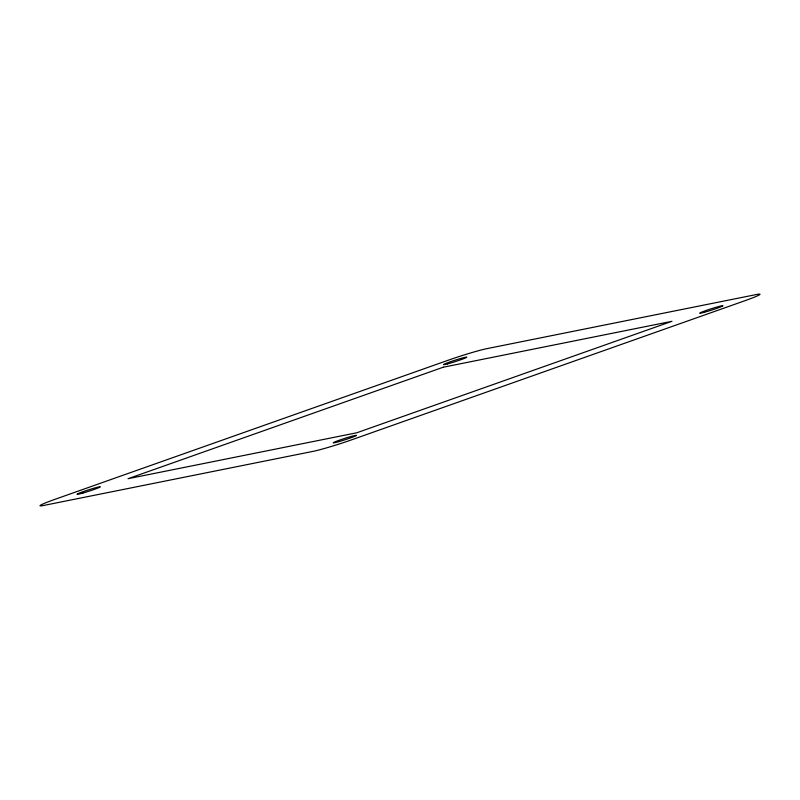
<?xml version="1.0" encoding="UTF-8"?>
<svg xmlns="http://www.w3.org/2000/svg" width="800" height="800" viewBox="0 0 800 800"><rect width="100%" height="100%" fill="white"/><g stroke="black" fill="none" stroke-linecap="round" stroke-linejoin="round"><path stroke-width="1.2" d="M447.5 360.48L55.38 499.18A30.52 1.76 -17.8 0 0 43.4 505.51L313.18 451.34A30.52 1.76 -17.8 0 0 352.5 439.52L744.62 300.82A30.52 1.76 -17.8 0 0 756.6 294.49L486.82 348.66A30.52 1.76 -17.8 0 0 447.5 360.48M443.2 367.23L128.03 478.71L356.8 432.77L671.97 321.29L443.2 367.23M447.34 363.95A12.21 0.7 -17.8 0 0 466.54 357.42A12.21 0.7 -17.8 0 0 451.66 361.32A12.21 0.7 -17.8 0 0 447.34 363.95M704.23 312.31A12.21 0.7 -17.8 0 0 722.82 305.88A12.21 0.7 -17.8 0 0 706.82 310.22A12.21 0.7 -17.8 0 0 704.23 312.31M82.96 493.01A12.21 0.7 -17.8 0 0 100.34 486.81A12.21 0.7 -17.8 0 0 82.84 491.77A12.21 0.7 -17.8 0 0 82.96 493.01M338.92 441.62A12.21 0.7 -17.8 0 0 356.45 435.39A12.21 0.7 -17.8 0 0 339.1 440.29A12.21 0.7 -17.8 0 0 338.92 441.62"/></g></svg>
